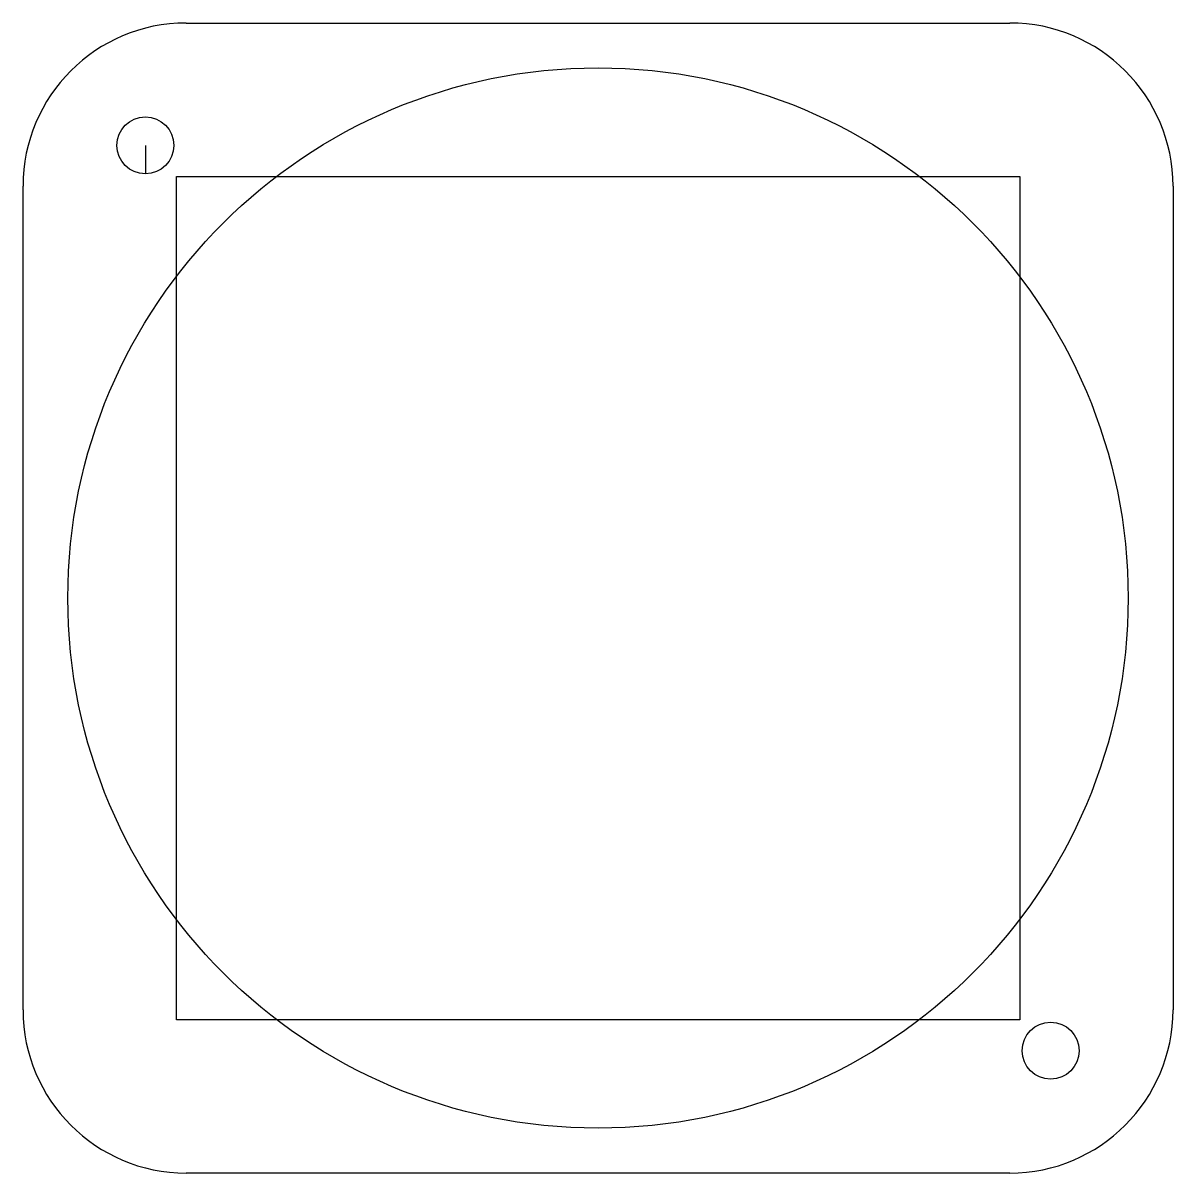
# Model space of a CAD drawing. Extents: x -458.6 to -388.1, y 229.5 to 300.
import ezdxf

# ---------------------------------------------------------------- set-up
doc = ezdxf.new("R2010")
doc.units = 0
doc.layers.get('0').update_dxf_attribs({"linetype": 'CONTINUOUS'})

msp = doc.modelspace()

# ---------------------------------------------------------------- linework, layer by layer
msp.add_line((-451.054, 292.477), (-451.054, 290.727))
for points in [[(-448.554, 299.977), (-398.054, 299.977)], [(-458.554, 239.477), (-458.554, 289.977)], [(-388.054, 289.977), (-388.054, 239.477)], [(-398.054, 229.477), (-448.554, 229.477)]]:
    msp.add_lwpolyline(points)
at = {"linetype": 'CONTINUOUS'}
msp.add_lwpolyline([(-449.154, 238.877), (-449.154, 290.577), (-397.454, 290.577), (-397.454, 238.877)], close=True, dxfattribs=at)
for centre, radius in [((-423.304, 264.727), 32.5), ((-451.054, 292.477), 1.75), ((-395.554, 236.977), 1.75)]:
    msp.add_circle(centre, radius)
for centre, start, end in [((-448.554, 289.977), 90, 180), ((-398.054, 289.977), 0, 90), ((-448.554, 239.477), 180, 270), ((-398.054, 239.477), 270, 0)]:
    msp.add_arc(centre, 10, start, end)

doc.saveas('drawing.dxf')
